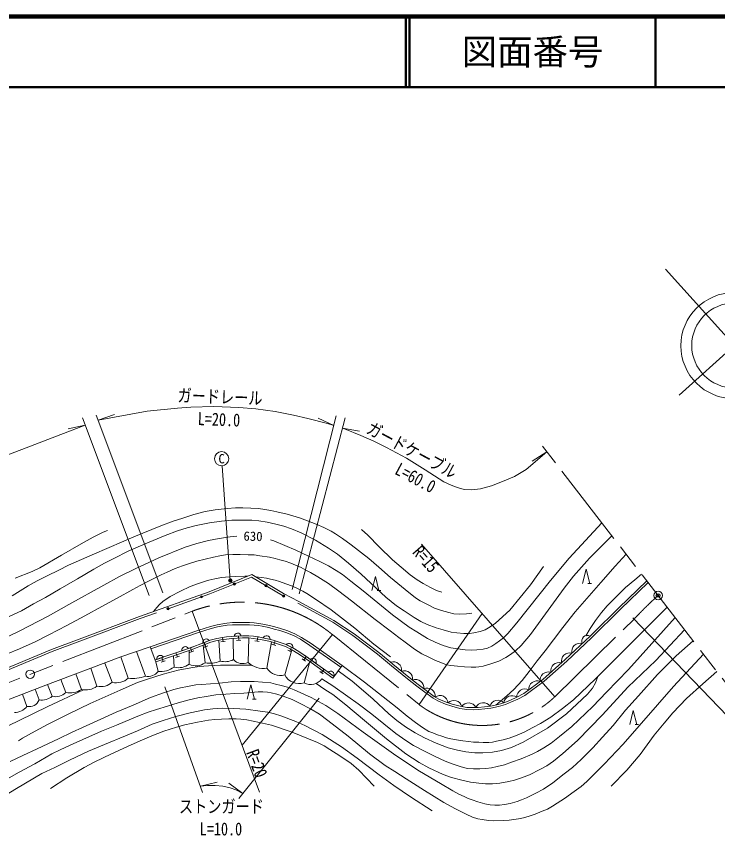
# Model space of a CAD drawing. Units: millimetres, scale not verified. Extents: x 40000 to 680000, y 20000 to 380000.
# Drawn here: x 453720 to 552763, y 264207 to 380000 of the extents above; entities that cross this region are included whole.
import ezdxf
from ezdxf.enums import TextEntityAlignment as Align

# ---------------------------------------------------------------- set-up
doc = ezdxf.new("R2010")
doc.units = ezdxf.units.MM
doc.header["$LTSCALE"] = 1000
doc.header["$PDMODE"] = 32
doc.header["$PDSIZE"] = 500
doc.linetypes.add('CHAIN', pattern=[18.5, 12, -1.5, 3.5, -1.5])
for name, color, linetype, lineweight in [('M-BGD', 7, 'Continuous', 13), ('M-BMK', 2, 'CHAIN', 13), ('M-BMK-SRVR', 3, 'Continuous', 13), ('M-STR-HTXT', 7, 'Continuous', 13), ('M-STR-STRC', 7, 'Continuous', 13), ('M-TTL', 2, 'Continuous', 140), ('M-TTL-LINE', 7, 'Continuous', 50)]:
    doc.layers.add(name, color=color, linetype=linetype, lineweight=lineweight)
doc.layers.add('M-OTRS', color=6, linetype='Continuous')
doc.layers.add('M-TTL-TXT', color=7, linetype='Continuous')
doc.styles.add('ＭＳ ゴシック', font='')
doc.styles.get('ＭＳ ゴシック').set_extended_font_data('MS Gothic')

msp = doc.modelspace()

# ---------------------------------------------------------------- hatches: boundary and pattern name
at = {"layer": 'M-BGD'}
for points in [[(484370, 299722, -1), (484648, 299835, -1)], [(488855, 299620, -1), (489113, 299467, -1)], [(479714, 297903, -1), (479996, 298003, -1)], [(491329, 298078, -1), (491629, 298078, -0.41421), (491479, 297928, -0.41421)], [(475001, 296233, -1), (475283, 296334, -1)]]:
    msp.add_hatch(color=256, dxfattribs=at).paths.add_polyline_path(points)
at = {"layer": 'M-STR-HTXT'}
msp.add_hatch(color=256, dxfattribs=at).paths.add_polyline_path([(484099, 300449, -1), (483768, 300074, -0.41421), (483746, 300427, -0.41421)])

# ---------------------------------------------------------------- linework, layer by layer
at = {"layer": 'M-BGD'}
for p, q in [((504679, 298829), (505179, 298829)), ((534452, 299845), (534952, 299845)), ((482490, 288887), (482336, 291818)), ((482532, 292170), (483126, 292256)), ((482829, 292213), (482915, 291619)), ((484390, 289078), (484350, 292076)), ((484477, 292384), (485466, 292448)), ((484784, 292404), (485383, 292443)), ((484823, 291805), (485422, 291844)), ((485084, 292423), (485122, 291825)), ((486438, 288697), (486541, 292141)), ((487519, 292345), (488111, 292249)), ((487815, 292297), (487718, 291705)), ((488593, 292156), (489562, 291950)), ((490001, 291833), (490566, 291630)), ((534766, 292387), (535199, 292816)), ((472594, 290878), (473419, 288752)), ((477074, 290340), (478009, 290666)), ((478012, 290660), (478575, 290868)), ((478293, 290764), (478501, 290201)), ((479963, 291379), (480524, 291592)), ((480046, 291411), (480973, 291762)), ((480374, 288621), (480088, 291108)), ((480177, 290818), (480738, 291031)), ((480244, 291485), (480457, 290925)), ((482618, 291576), (483212, 291662)), ((487422, 291753), (488014, 291657)), ((489114, 287876), (489771, 291580)), ((489798, 291269), (490363, 291066)), ((490283, 291732), (490080, 291167)), ((491857, 291183), (492745, 290745)), ((492319, 290955), (492857, 290689)), ((492588, 290822), (492323, 290284)), ((471949, 286740), (470680, 290215)), ((475993, 288026), (475908, 289618)), ((475973, 289958), (476540, 290155)), ((476170, 289391), (476737, 289588)), ((476257, 290056), (476454, 289490)), ((478143, 288430), (478119, 290386)), ((478220, 290097), (478783, 290306)), ((491619, 286940), (492631, 290466)), ((492054, 290417), (492592, 290151)), ((494663, 289524), (494329, 289026)), ((494414, 289691), (494912, 289356)), ((467256, 285874), (466216, 288605)), ((469516, 286450), (468489, 289456)), ((473732, 287395), (473419, 288752)), ((473542, 289113), (474478, 289438)), ((473989, 289268), (474555, 289465)), ((474186, 288701), (474752, 288898)), ((474272, 289367), (474469, 288800)), ((494080, 289193), (494578, 288858)), ((494363, 285818), (495166, 288809)), ((495234, 289130), (496039, 288552)), ((506573, 288701), (506231, 288989)), ((465101, 285318), (464211, 287854)), ((496580, 287426), (497068, 287076)), ((497174, 287739), (496824, 287251)), ((496930, 287913), (497418, 287564)), ((497746, 287329), (498551, 286751)), ((499745, 288258), (498415, 286480)), ((460685, 284421), (460005, 286278)), ((462901, 284863), (462110, 287067)), ((456933, 283398), (456385, 284907)), ((458787, 283895), (458127, 285574)), ((455206, 282475), (454577, 284207)), ((487083, 283497), (487583, 283497)), ((541109, 279890), (541609, 279890))]:
    msp.add_line(p, q, dxfattribs=at)
for points in [[(453127, 298112), (455405, 299504), (456643, 300226), (458070, 300939), (459725, 301750), (461075, 302420), (462906, 303236), (464410, 303906), (466804, 304923), (470285, 306453), (472833, 307479), (474122, 307986), (475876, 308647), (477217, 309094), (478770, 309577), (480377, 309998), (481813, 310264), (483489, 310445), (484658, 310514), (485695, 310523), (486829, 310488), (487938, 310420), (488798, 310317), (489649, 310170), (490525, 309964), (491974, 309628), (493711, 309130), (494854, 308709), (496075, 308211), (497141, 307747), (498162, 307225), (498799, 306854), (499792, 306202), (501012, 305301), (503501, 303397), (504893, 302158), (506542, 300701), (508611, 298981), (510108, 297830), (510730, 297410), (511772, 296889), (512797, 296377), (513755, 296049), (514805, 295726), (515509, 295541), (516369, 295504), (517280, 295556), (518059, 295660)], [(451661, 294729), (454423, 295998), (456157, 296955), (457815, 297859), (459883, 299081), (462328, 300479), (464653, 301870), (466185, 302712), (467377, 303351), (469625, 304465), (471906, 305430), (474750, 306635), (476486, 307275), (477838, 307722), (479090, 308033), (481014, 308399), (482668, 308664), (484130, 308783), (485537, 308810), (486962, 308792), (487976, 308710), (489161, 308503), (490356, 308250), (491494, 307951), (492586, 307572), (493953, 306998), (495953, 305976), (497805, 304817), (499091, 303979), (500624, 302737), (502402, 301176), (505889, 297907), (507421, 296679), (508506, 295957), (509917, 295017), (510833, 294471), (511742, 294059), (513021, 293569), (513994, 293271), (515143, 292969), (515914, 292852), (516936, 292762), (517740, 292796), (518309, 292857), (519249, 293041), (519939, 293297), (520648, 293730), (521391, 294247), (523394, 296093), (526330, 299657), (528177, 302249)], [(489630, 306032), (490069, 305873), (493187, 304537), (494986, 303703), (496569, 302973), (497787, 302355), (498883, 301690), (499788, 301106), (500978, 300179), (502692, 298821), (506830, 295398), (509199, 293655), (510259, 293019), (511803, 292065), (512863, 291571), (514016, 291095), (515087, 290765), (516019, 290615), (517108, 290470), (518051, 290424), (518751, 290446), (519659, 290579), (520267, 290723), (520875, 291001), (521454, 291371), (521964, 291742), (522537, 292158), (523121, 292789), (524420, 294264), (529153, 300272), (531791, 303413), (536403, 308427)], [(453569, 300618), (455953, 301535), (457020, 302059), (460088, 303829), (462885, 305426), (464578, 306371), (465978, 307083), (466592, 307350)], [(502448, 307488), (503372, 306651), (504937, 305025), (506860, 303189), (508080, 302143), (509324, 301071), (510347, 300344), (511189, 299844), (512224, 299253), (513062, 298859), (513789, 298613)], [(451590, 291883), (454100, 293088), (458208, 295239), (461148, 296875), (466048, 299623), (468292, 300835), (470474, 301910), (473854, 303456), (477575, 304978), (479212, 305493), (480864, 305917), (482365, 306220), (483911, 306447), (484846, 306524)], [(452320, 289844), (454148, 290612), (456369, 291606), (458283, 292569), (460862, 293902), (463396, 295290), (465781, 296600), (467976, 297749), (470159, 298987), (471199, 299554), (472461, 300205), (474159, 301059), (475011, 301461), (476166, 301952), (477187, 302339), (477893, 302563), (479194, 302979), (480378, 303265), (481571, 303570), (482463, 303761), (483248, 303872), (484283, 303962), (485324, 303953), (486463, 303916), (487310, 303875), (488115, 303774), (489459, 303543), (490283, 303359), (490917, 303200), (491688, 302986), (492499, 302708), (493137, 302452), (493922, 302081), (494597, 301746), (495278, 301390), (496311, 300771), (497781, 299846), (499279, 298766), (501037, 297401), (504413, 294764), (506503, 293130), (507761, 292207), (508616, 291569), (509939, 290562), (510965, 289899), (512066, 289369), (512935, 288980), (513680, 288674), (514459, 288368), (515096, 288260), (516032, 288136), (517008, 288053), (517937, 288013), (518629, 288025), (519048, 288066), (519666, 288167), (520728, 288468), (521862, 288883), (522835, 289376), (523531, 289821), (524207, 290342), (525025, 291094), (526357, 292651), (529225, 296578), (531089, 299178), (532425, 300867), (534678, 303407), (537843, 306565)], [(521427, 282666), (523009, 283973), (523979, 284838), (525147, 286129), (526135, 287416), (527258, 288907), (528402, 290332), (529582, 291894), (530909, 293629), (532661, 295835), (534313, 297719), (536271, 299966), (538284, 302312), (539828, 303997)], [(433176, 280250), (434589, 280853), (448256, 286183), (458685, 290497), (462596, 291962), (471092, 295167), (480934, 298654), (486957, 301094), (491447, 298432), (493630, 297320), (498579, 294633), (501428, 292717), (504917, 290093), (506231, 288989)], [(533702, 299845), (534202, 301845), (534702, 299845)], [(534154, 292468), (534749, 293481), (535538, 294631), (536351, 295736), (537179, 296697), (537994, 297542), (539754, 299284), (541095, 300382), (542024, 301156)], [(473100, 295879), (473536, 296436), (473912, 296876), (474404, 297292), (475445, 297983), (476900, 298764), (478278, 299404), (479445, 299837), (480417, 300180), (480911, 300326), (481734, 300509), (482692, 300668), (483814, 300784), (484703, 300848), (485987, 300875), (486374, 300858)], [(475142, 296284), (481041, 298373), (486932, 300760), (491302, 298169), (491479, 298078)], [(487489, 300779), (488356, 300695), (489023, 300601), (489633, 300455), (490263, 300292), (490884, 300108), (491788, 299818), (492721, 299473), (493409, 299148), (494162, 298764), (494726, 298440), (495948, 297626), (498168, 296119), (501502, 293530), (504199, 291249), (506564, 289476)], [(493491, 297054), (498423, 294376), (501254, 292472), (504730, 289858), (506685, 288216), (508942, 286366), (510280, 285328), (511405, 284471), (512564, 283638), (513249, 283248), (514317, 282776), (515208, 282486), (516346, 282187), (517320, 282029), (518336, 282005), (518989, 282039), (519876, 282132), (520726, 282226), (521820, 282435), (522803, 282747), (523633, 283096), (524529, 283491), (525542, 284026), (526457, 284696), (528285, 286030), (531455, 288876), (534974, 292170), (539038, 296199), (542947, 299963)], [(503929, 298829), (504429, 300829), (504929, 298829)], [(535199, 292816), (538828, 296414), (542762, 300202)], [(447857, 281604), (457519, 285346), (468489, 289456), (472594, 290878), (479495, 293259), (480232, 293498), (481141, 293757), (482062, 294010), (482887, 294161), (483461, 294244), (484244, 294316), (485532, 294316), (486636, 294312), (487316, 294260), (487971, 294191), (488505, 294109), (489470, 293894), (490208, 293700), (491026, 293476), (492043, 293132), (493059, 292722), (493991, 292219), (495334, 291347), (499745, 288258), (502887, 285875), (507492, 282250), (508937, 281086), (510086, 280190), (511099, 279467), (511991, 278930), (512518, 278727), (513189, 278458), (513814, 278259), (514485, 278033), (515098, 277884), (515901, 277740), (516782, 277625), (517564, 277509), (518282, 277426), (519041, 277394), (519660, 277384), (520434, 277390), (520953, 277435), (521533, 277540), (522483, 277746), (523319, 277965), (524433, 278394), (525438, 278835), (526682, 279491), (527748, 280072), (529206, 280956), (530853, 282177), (532411, 283413), (535502, 286370), (545645, 296474)], [(397042, 279480), (403195, 277852), (404420, 277449), (406683, 276578), (408142, 276083), (409904, 275653), (412419, 275265), (413932, 275168), (415208, 275165), (416403, 275172), (417439, 275235), (419113, 275463), (420330, 275728), (421650, 276030), (424818, 276891), (427505, 277783), (431220, 279090), (434702, 280575), (448367, 285905), (458795, 290218), (462701, 291682), (471195, 294886), (473509, 295705)], [(496873, 286383), (498412, 285375), (500539, 283879), (502003, 282836), (503907, 281354), (507316, 278645), (508708, 277673), (509811, 276966), (511543, 276053), (512767, 275413), (514304, 274708), (515407, 274289), (516539, 273947), (517432, 273710), (518277, 273640), (519187, 273644), (520009, 273693), (520819, 273794), (521645, 273957), (522655, 274231), (523673, 274574), (525012, 275043), (526561, 275696), (527343, 276107), (528221, 276616), (529261, 277289), (530454, 278214), (532172, 279608), (535120, 282448), (537047, 284484), (540181, 287705), (546768, 295021)], [(472702, 290599), (479590, 292974), (480320, 293211), (481222, 293468), (482129, 293717), (482935, 293865), (483496, 293946), (484258, 294016), (485531, 294016), (486624, 294012), (487289, 293961), (487933, 293893), (488450, 293814), (489399, 293602), (490130, 293410), (490939, 293189), (491938, 292850), (492932, 292450), (493838, 291960), (495166, 291098), (499566, 288018)], [(496070, 285727), (497302, 284863), (498432, 284134), (500267, 282683), (502883, 280460), (505999, 277863), (508749, 275773), (510625, 274561), (511984, 273786), (513994, 272855), (515175, 272444), (516614, 272056), (517877, 271774), (519060, 271597), (519969, 271527), (520949, 271535), (522018, 271641), (523280, 271871), (524082, 272067), (525065, 272358), (526197, 272816), (527650, 273540), (528636, 274084), (529589, 274738), (530905, 275831), (532968, 277639), (536500, 281278), (540105, 285207), (544052, 288962), (548106, 293289)], [(473310, 289032), (478296, 290765), (480245, 291486), (481110, 291815), (482017, 292065), (482824, 292212), (483384, 292293), (484147, 292363), (485645, 292460), (486559, 292440), (487216, 292377), (487903, 292285), (488483, 292180), (489672, 291927), (490278, 291734), (490827, 291536), (491827, 291198), (492775, 290730), (493629, 290219), (495002, 289296), (498595, 286720)], [(473419, 288752), (478397, 290483), (480350, 291205), (481204, 291530), (482084, 291772), (482872, 291916), (483420, 291995), (484170, 292064), (485652, 292160), (486541, 292141), (487182, 292079), (487856, 291989), (488425, 291885), (489595, 291636), (490182, 291450), (490728, 291253), (491712, 290920), (492631, 290466), (493468, 289965), (494831, 289049), (498415, 286480)], [(506573, 288701), (506877, 288446), (509129, 286601), (510463, 285566), (511584, 284712), (512726, 283891), (513384, 283516), (514425, 283057), (515292, 282774), (516409, 282481), (517347, 282329), (518332, 282305), (518966, 282338), (519844, 282430), (520681, 282523), (521746, 282727), (522700, 283029), (523514, 283372), (524398, 283761), (525383, 284281), (526280, 284938), (528096, 286263), (531252, 289097), (534766, 292387)], [(452843, 274666), (454633, 275538), (456661, 276454), (459644, 277885), (461580, 278824), (463064, 279483), (465652, 280658), (467799, 281645), (470219, 282659), (472667, 283711), (474506, 284408), (475935, 284840), (476906, 285107), (477903, 285297), (479085, 285498), (479879, 285578), (481122, 285667), (482424, 285773), (484037, 285934), (485368, 285988), (487287, 285987), (488504, 285908), (489659, 285779), (490316, 285628), (491109, 285437), (492021, 285167), (492943, 284808), (495378, 283713), (497408, 282579), (499143, 281457), (502707, 278826), (507301, 275533), (510637, 273297), (513628, 271567), (515352, 270542), (516223, 270065), (516949, 269718), (517521, 269463), (518077, 269244), (518877, 269004), (519885, 268710), (520643, 268574), (521275, 268525), (521972, 268525), (522670, 268601), (523476, 268759), (524446, 269037), (525084, 269263), (525751, 269531), (527109, 270193), (528163, 270779), (529476, 271683), (531108, 272921), (532276, 273836), (533509, 274972), (535149, 276617), (536517, 278106), (537991, 279785), (539749, 281947), (541568, 283949), (544293, 286988), (546911, 289601), (549305, 291739)], [(451704, 271830), (454112, 273178), (456329, 274359), (458737, 275748), (459902, 276310), (461312, 276986), (463113, 277784), (465750, 278952), (467877, 279832), (470889, 281105), (472323, 281635), (473533, 282041), (475075, 282515), (476592, 282970), (478103, 283382), (479347, 283679), (480541, 283881), (481896, 284099), (483286, 284223), (484592, 284303), (485868, 284360), (487858, 284513), (488551, 284533), (489173, 284470), (489725, 284396), (490488, 284190), (491415, 283902), (492687, 283446), (493825, 282879), (495239, 282137), (496512, 281377), (497705, 280494), (500563, 278260), (503610, 275783), (505806, 274128), (507152, 273263), (508753, 272240), (511358, 270580), (514106, 268896), (515765, 267989), (517237, 267248), (518155, 266826), (518909, 266602), (519528, 266495), (520388, 266340), (521168, 266287), (522530, 266325), (523302, 266368), (523999, 266467), (524652, 266593), (525359, 266741), (526148, 266969), (526974, 267235), (527991, 267646), (528715, 267960), (529465, 268359), (530120, 268798), (531157, 269461), (532517, 270420), (533481, 271170), (534292, 271872), (536751, 274302), (539418, 277111), (546550, 285275), (550776, 289837)], [(454011, 277624), (454599, 277975), (455847, 278701), (458136, 279926), (461122, 281438), (464162, 282902), (468384, 284767), (470815, 285827), (472229, 286309), (474465, 287049), (476571, 287596), (478375, 287926), (479547, 288097), (480874, 288199), (482532, 288280), (484531, 288289), (486930, 288314)], [(499189, 287514), (501146, 286034), (502751, 284685), (504113, 283514), (506316, 281427), (507469, 280465), (508665, 279599), (510053, 278746), (511352, 278034), (513020, 277296), (514689, 276608), (516013, 276265), (517178, 276045), (518489, 275905), (519610, 275892), (520973, 276007), (522233, 276261), (523659, 276669), (525276, 277394), (528719, 279408), (531406, 281432), (534391, 284200), (535092, 285053), (535512, 285791), (535836, 286702)], [(537749, 271207), (539929, 273435), (541824, 275694), (543824, 278392), (545192, 280107), (546439, 281568), (548382, 283590), (550661, 285666), (552639, 287426)], [(486333, 283497), (486833, 285497), (487333, 283497)], [(451155, 279043), (454110, 280499), (458173, 282458), (463211, 284810)], [(449901, 268547), (453743, 270876), (457333, 272965), (459128, 273856), (461198, 274880), (463893, 276121), (466145, 277109), (469125, 278313), (470806, 279017), (472891, 279936), (474443, 280486), (476253, 281046), (478256, 281561), (480272, 281969), (481462, 282143), (482768, 282212), (484409, 282177), (486130, 282073), (488165, 281815), (489221, 281635), (490172, 281420), (491048, 281129), (493200, 280330), (494471, 279761), (496929, 278517), (499657, 276773), (501844, 275164), (504974, 272795), (507055, 271288), (509391, 269678), (512430, 267721)], [(540359, 279890), (540859, 281890), (541359, 279890)], [(458553, 270879), (460846, 272389), (463295, 273842), (464813, 274623), (467078, 275717), (469432, 276802), (471204, 277627), (472852, 278332), (474559, 278956), (476348, 279556), (477503, 279866), (479293, 280259), (480831, 280503), (481738, 280597), (482699, 280675), (483728, 280693), (484749, 280693), (485444, 280652), (486277, 280569), (488043, 280217), (489735, 279802), (492688, 278825), (496242, 277378), (497176, 276901), (497994, 276401), (499406, 275504), (501009, 274402), (502102, 273437), (504269, 271189)]]:
    msp.add_lwpolyline(points, dxfattribs=at)
for centre in [(484509, 299778), (488984, 299543), (479855, 297953), (491479, 298078), (475142, 296284)]:
    msp.add_circle(centre, 150, dxfattribs=at)
for centre, radius, start, end in [((480544, 291495), 505, 31.90051, 189.5587), ((484978, 292319), 505, 14.86067, 172.51886), ((489057, 291958), 505, 359.16807, 156.82627), ((534362, 291697), 800, 59.6592, 206.55807), ((477574, 290411), 505, 30.33785, 187.99604), ((492258, 290876), 505, 344.91057, 142.56876), ((533319, 290226), 1160, 73.59382, 192.62344), ((474042, 289183), 505, 30.33785, 187.99604), ((531851, 288862), 1160, 73.16553, 192.20001), ((476639, 290512), 2568, 255.41843, 305.85575), ((479096, 290429), 2214, 244.50875, 305.24018), ((481011, 292103), 3540, 259.63981, 294.70435), ((483203, 291341), 2556, 253.80098, 297.66566), ((485664, 290234), 1721, 222.23536, 296.716), ((488599, 290967), 3134, 226.41119, 279.46851), ((495580, 288761), 505, 335.52893, 133.18712), ((506971, 287611), 1160, 351.01134, 110.04214), ((530366, 287510), 1160, 72.40985, 191.43947), ((472304, 288528), 1823, 258.77081, 321.55142), ((473968, 290912), 3525, 266.15736, 305.05478), ((490969, 289020), 2180, 211.67782, 287.34391), ((498091, 286960), 505, 335.52893, 133.18712), ((508528, 286345), 1160, 351.67851, 110.71617), ((528851, 286185), 1159, 70.97613, 190.09819), ((467827, 288357), 2548, 257.04945, 311.53598), ((470119, 291737), 5321, 263.49414, 290.11697), ((493647, 287984), 2281, 207.2401, 288.29895), ((495308, 287479), 1911, 240.37144, 324.97474), ((510110, 285101), 1160, 352.9419, 111.97249), ((527250, 284917), 1160, 66.60788, 185.63751), ((461255, 287340), 2974, 258.95429, 303.59403), ((463504, 287493), 2699, 257.07673, 306.28625), ((465632, 287713), 2453, 257.50847, 311.4569), ((511734, 283900), 1159, 354.97965, 114.06737), ((525550, 283783), 1156, 61.86851, 181.16097), ((457309, 285701), 2334, 260.72789, 309.28521), ((459263, 285865), 2027, 256.40745, 314.56203), ((513552, 282850), 1157, 5.73352, 124.97321), ((523705, 282827), 1163, 53.45108, 172.32463), ((455545, 283918), 1483, 256.78635, 339.46684), ((515514, 282139), 1159, 15.31712, 134.44772), ((517590, 281800), 1155, 26.75188, 146.08516), ((519674, 281832), 1160, 36.0639, 155.11602), ((521719, 282180), 1157, 43.93147, 163.15173), ((453459, 283827), 2209, 269.23669, 322.24439)]:
    msp.add_arc(centre, radius, start, end, dxfattribs=at)
at = {"layer": 'M-BMK'}
for p, q in [((560742, 276946), (528028, 319260)), ((425802, 275391), (478563, 295925)), ((529775, 283830), (541014, 294860)), ((498356, 292617), (510599, 282719))]:
    msp.add_line(p, q, dxfattribs=at)
for centre, radius, start, end in [((577667, 260852), 50000, 131.77593, 137.14422), ((485608, 277207), 20000, 50.40099, 110.62259), ((519520, 294778), 15000, 233.50489, 313.12818)]:
    msp.add_arc(centre, radius, start, end, dxfattribs=at)
at = {"layer": 'M-BMK-SRVR'}
for p, q in [((545399, 344251), (567526, 319728)), ((562909, 340519), (547317, 326451))]:
    msp.add_line(p, q, dxfattribs=at)
for centre, radius in [((555081, 333457), 7500), ((555113, 333485), 6000), ((544356, 298140), 600), ((455669, 287015), 600)]:
    msp.add_circle(centre, radius, dxfattribs=at)
at = {"layer": 'M-OTRS'}
msp.add_point((544356, 298140), dxfattribs=at)
at = {"layer": 'M-STR-HTXT'}
for p, q in [((463052, 323266), (472462, 298149)), ((465001, 323650), (474410, 298533)), ((465270, 322932), (467599, 323707)), ((498886, 323526), (492666, 298977)), ((500152, 323275), (493670, 298401)), ((498541, 322163), (496324, 323216)), ((463437, 322238), (461045, 321684)), ((499763, 321779), (502185, 321378)), ((528657, 318447), (526577, 317143)), ((483933, 300262), (482776, 316483)), ((529775, 283830), (510940, 305402)), ((478563, 295925), (488069, 270362)), ((510599, 282719), (519486, 295614)), ((540799, 294985), (561190, 273722)), ((498356, 292617), (485597, 277011)), ((474677, 285216), (480021, 270320)), ((496478, 283642), (485152, 269462)), ((479701, 271212), (482090, 271776)), ((485702, 270150), (483736, 271621))]:
    msp.add_line(p, q, dxfattribs=at)
for points in [[(498541, 322163), (497673, 322435), (494872, 323164), (492864, 323649), (490258, 324142), (487561, 324541), (485137, 324723), (481584, 324854), (478352, 324785), (476473, 324620), (472199, 324206), (465270, 322932)], [(463437, 322238), (420371, 305673), (418144, 304894), (413384, 302960), (412047, 302501), (411210, 302277), (410223, 302103), (409462, 302015), (408538, 302009), (407535, 302078), (406742, 302203), (405768, 302440), (404901, 302740), (403252, 303351), (401938, 303727), (401020, 303989)], [(528657, 318447), (525722, 315976), (524063, 314977), (522363, 314238), (520804, 313659), (519265, 313219), (518066, 313099), (516992, 313124), (516467, 313253), (515885, 313462), (515108, 313741), (514104, 314191), (511472, 315895), (508811, 317542), (505995, 319076), (504229, 319958), (502373, 320782), (500045, 321691), (499763, 321779)], [(479701, 271212), (480726, 271307), (481785, 271307), (482869, 271215), (483937, 270973), (484721, 270690), (485702, 270150)]]:
    msp.add_lwpolyline(points, dxfattribs=at)
msp.add_circle((483933, 300262), 250, dxfattribs=at)
at = {"layer": 'M-STR-STRC'}
msp.add_circle((482705, 317481), 1000, dxfattribs=at)
at = {"layer": 'M-TTL'}
msp.add_line((680000, 380000), (40000, 380000), dxfattribs=at)
at = {"layer": 'M-TTL-LINE'}
for p, q in [((508747, 380000), (508747, 370000)), ((509247, 380000), (509247, 370000)), ((543997, 380000), (543997, 370000)), ((40000, 370000), (680000, 370000))]:
    msp.add_line(p, q, dxfattribs=at)

# ---------------------------------------------------------------- texts
at = {"layer": 'M-BGD', "style": 'ＭＳ ゴシック'}
msp.add_text('630', height=1320, rotation=358.364, dxfattribs=at).set_placement((487144, 306524), align=Align.MIDDLE_CENTER)
at = {"layer": 'M-STR-HTXT', "style": 'ＭＳ ゴシック', "width": 0.8}
for s, rotation, p in [('ガードレール', 357.894, (482434, 324771)), ('L=20.0', 357.894, (482283, 321579)), ('ガードケーブル', 331.76, (508912, 317395)), ('L=60.0', 331.76, (509411, 313494))]:
    msp.add_text(s, height=1833, rotation=rotation, dxfattribs=at).set_placement(p, align=Align.BOTTOM_CENTER)
msp.add_text('R=15', height=1833, rotation=311.125, dxfattribs=at).set_placement((510940, 305402), align=Align.TOP_LEFT)
msp.add_text('R=20', height=1833, rotation=290.398, dxfattribs=at).set_placement((487025, 272034), align=Align.BOTTOM_RIGHT)
for s, p in [('ストンガード', (482681, 266863)), ('L=10.0', (482611, 263687))]:
    msp.add_text(s, height=1833, dxfattribs=at).set_placement(p, align=Align.BOTTOM_CENTER)
at = {"layer": 'M-STR-STRC', "style": 'ＭＳ ゴシック'}
msp.add_text('C', height=1320, dxfattribs=at).set_placement((482705, 317481), align=Align.MIDDLE_CENTER)
at = {"layer": 'M-TTL-TXT', "style": 'ＭＳ ゴシック'}
msp.add_text('図面番号', height=3666, dxfattribs=at).set_placement((526622, 375000), align=Align.MIDDLE_CENTER)

doc.saveas('drawing.dxf')
